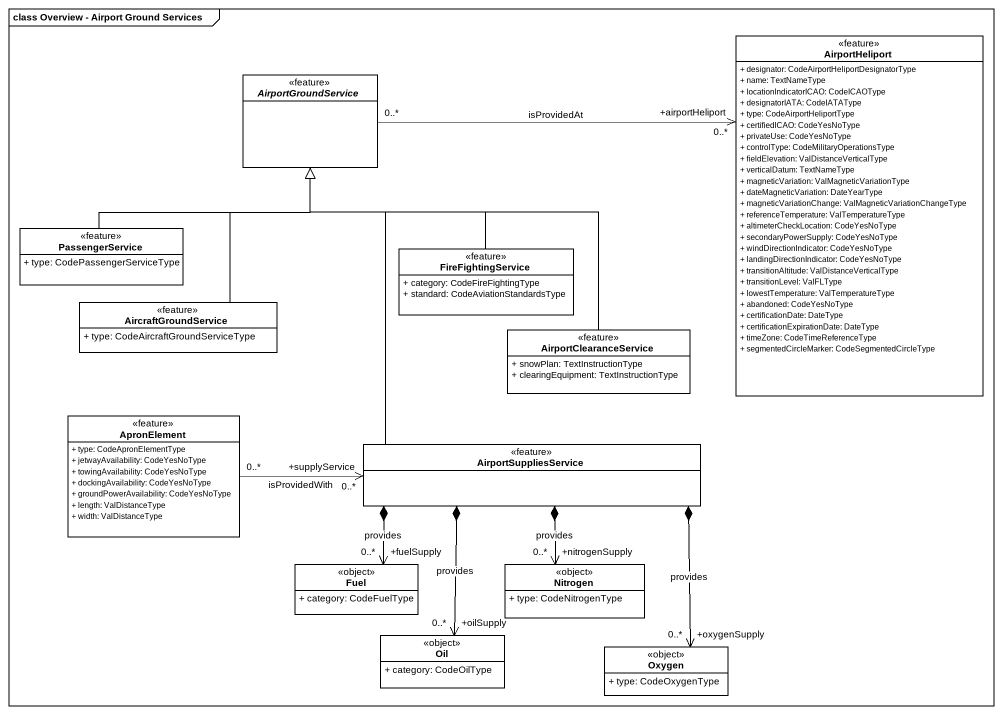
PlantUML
@startuml
mainframe class Overview - Airport Ground Services
hide circle
hide empty members
skinparam classAttributeIconSize 0
class AirportHeliport <<feature>> {
  + designator: CodeAirportHeliportDesignatorType
  + name: TextNameType
  + locationIndicatorICAO: CodeICAOType
  + designatorIATA: CodeIATAType
  + type: CodeAirportHeliportType
  + certifiedICAO: CodeYesNoType
  + privateUse: CodeYesNoType
  + controlType: CodeMilitaryOperationsType
  + fieldElevation: ValDistanceVerticalType
  + verticalDatum: TextNameType
  + magneticVariation: ValMagneticVariationType
  + dateMagneticVariation: DateYearType
  + magneticVariationChange: ValMagneticVariationChangeType
  + referenceTemperature: ValTemperatureType
  + altimeterCheckLocation: CodeYesNoType
  + secondaryPowerSupply: CodeYesNoType
  + windDirectionIndicator: CodeYesNoType
  + landingDirectionIndicator: CodeYesNoType
  + transitionAltitude: ValDistanceVerticalType
  + transitionLevel: ValFLType
  + lowestTemperature: ValTemperatureType
  + abandoned: CodeYesNoType
  + certificationDate: DateType
  + certificationExpirationDate: DateType
  + timeZone: CodeTimeReferenceType
  + segmentedCircleMarker: CodeSegmentedCircleType
}
abstract class AirportGroundService <<feature>>
class PassengerService <<feature>> {
  + type: CodePassengerServiceType
}
class FireFightingService <<feature>> {
  + category: CodeFireFightingType
  + standard: CodeAviationStandardsType
}
class AircraftGroundService <<feature>> {
  + type: CodeAircraftGroundServiceType
}
class AirportClearanceService <<feature>> {
  + snowPlan: TextInstructionType
  + clearingEquipment: TextInstructionType
}
class ApronElement <<feature>> {
  + type: CodeApronElementType
  + jetwayAvailability: CodeYesNoType
  + towingAvailability: CodeYesNoType
  + dockingAvailability: CodeYesNoType
  + groundPowerAvailability: CodeYesNoType
  + length: ValDistanceType
  + width: ValDistanceType
}
class AirportSuppliesService <<feature>>
class Fuel <<object>> #FFFFFF {
  + category: CodeFuelType
}
class Nitrogen <<object>> #FFFFFF {
  + type: CodeNitrogenType
}
class Oil <<object>> #FFFFFF {
  + category: CodeOilType
}
class Oxygen <<object>> #FFFFFF {
  + type: CodeOxygenType
}
AirportGroundService "0..*" -right-> "+airportHeliport\n0..*" AirportHeliport : isProvidedAt
PassengerService -up-|> AirportGroundService
FireFightingService -up-|> AirportGroundService
AircraftGroundService -up-|> AirportGroundService
AirportClearanceService -up-|> AirportGroundService
ApronElement "0..*" -right-> "+supplyService\n0..*" AirportSuppliesService : isProvidedWith
AirportSuppliesService -up-|> AirportGroundService
AirportSuppliesService *--> "+fuelSupply\n0..*" Fuel : provides
AirportSuppliesService *--> "+nitrogenSupply\n0..*" Nitrogen : provides
AirportSuppliesService *--> "+oilSupply\n0..*" Oil : provides
AirportSuppliesService *--> "+oxygenSupply\n0..*" Oxygen : provides
@enduml
